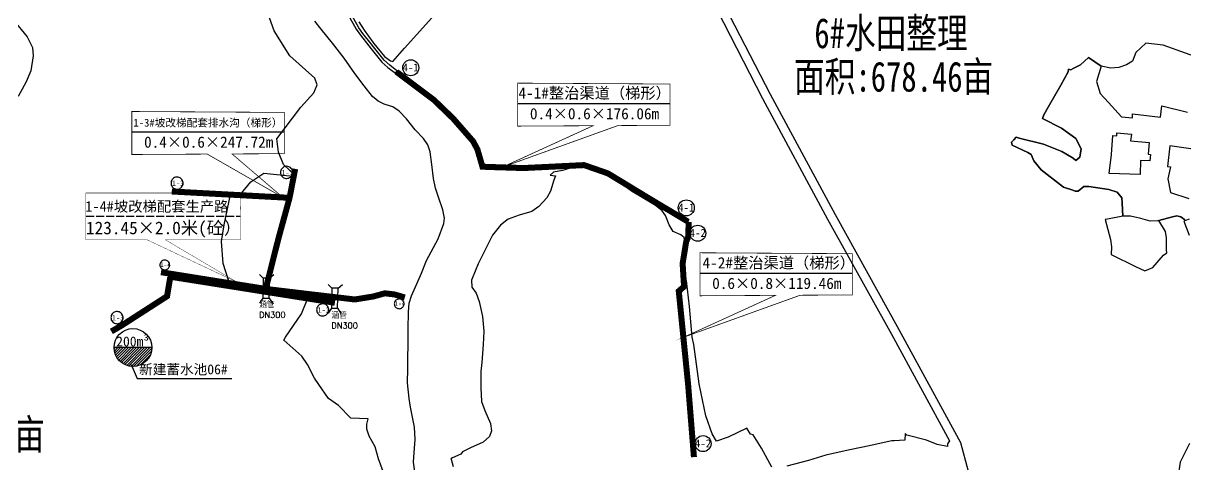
# Model space of a CAD drawing. Header units: millimetres. Extents: x 35444746 to 35449000, y 3482000 to 3488437.
# Drawn here: x 35446541 to 35447122, y 3485121 to 3485341 of the extents above; entities that cross this region are included whole.
import ezdxf
from ezdxf.enums import TextEntityAlignment as Align

# ---------------------------------------------------------------- set-up
doc = ezdxf.new("R2010")
doc.units = ezdxf.units.MM
doc.linetypes.add('X3', pattern=[5, 4, -1])
for name, color, linetype, true_color in [('0202.01坡改梯标注', 7, 'Continuous', 0xffffff), ('0202.02坡改梯', 40, 'Continuous', 0xffbf00), ('0203.02旱地整理', 9, 'Continuous', 0x808080), ('0204.01水田整理标注', 7, 'Continuous', 0xffffff), ('0204.02水田整理', 9, 'Continuous', 0x808080), ('0301.01生产道路工程标注', 6, 'X3', 0xff00ff), ('0401.01渠道工程标注', 4, '732', 0x00ffff), ('0401.02渠道工程', 4, 'X3', 0x00ffff), ('0401.03涵管标注', 4, '732', 0x00ffff), ('0403.01蓄水池标注', 4, '732', 0x00ffff), ('0403.02蓄水池', 6, 'X3', 0xff00ff)]:
    doc.layers.add(name, color=color, linetype=linetype, true_color=true_color)
doc.styles.add('FS', font='rs.shx', dxfattribs={"bigfont": 'fs.shx'})
doc.styles.add('宋体', font='')
doc.styles.get('宋体').set_extended_font_data('SimSun')
doc.linetypes.add('732', pattern='A,9,-0.5,[162,AAA.SHX,S=1,R=0,X=0,Y=0],-0.5', length=10)

msp = doc.modelspace()

# ---------------------------------------------------------------- hatches: boundary and pattern name
at = {"layer": '0403.02蓄水池', "linetype": 'Continuous'}
h = msp.add_hatch(dxfattribs=at)
h.set_pattern_fill('ANSI31', color=5, scale=7.5, style=0)
h.set_pattern_definition([(45, (39327.57225, 261167.9906), (-0.662912607362, 0.662912607362), [])])
h.paths.add_polyline_path([(35446605.296027, 3485179.140061), (35446595.835337, 3485179.140061), (35446586.374647, 3485179.140061, 1)])

# ---------------------------------------------------------------- linework, layer by layer
at = {"layer": '0202.02坡改梯', "color": 40, "linetype": 'ByBlock'}
for points in [[(35446720.847, 3485117.267), (35446718.555, 3485123.5), (35446716.963, 3485129.469), (35446713.89, 3485134.926), (35446712.71, 3485138.388), (35446712.816, 3485140.889), (35446713.355, 3485143.473), (35446704.72786, 3485143.855902), (35446698.571, 3485150.214), (35446693.614, 3485153.652), (35446688.7195, 3485160.63), (35446686.573, 3485163.817), (35446683.175, 3485170.689), (35446680.205, 3485174.804), (35446671.320888, 3485182.756183), (35446672.074, 3485184.298), (35446676.061, 3485190.1045), (35446680.048, 3485195.911), (35446683.345, 3485203.782), (35446662.04968, 3485207.422498), (35446643.139815, 3485209.974233), (35446643.809456, 3485212.359574), (35446640.982611, 3485221.143873), (35446640.174737, 3485232.099204), (35446641.395, 3485240.485), (35446644.533385, 3485255.517048), (35446649.422905, 3485255.492681), (35446654.769736, 3485261.905833), (35446661.269, 3485266.203), (35446677.475611, 3485264.57025), (35446671.122, 3485270.518), (35446668.567, 3485276.777), (35446667.728, 3485283.447), (35446679.821457, 3485299.209091), (35446686.24, 3485306.354), (35446687.986, 3485310.394), (35446686.803, 3485313.628), (35446674.307, 3485324.818), (35446666.479, 3485337.28), (35446659.022428, 3485357.978834)], [(35446536.167948, 3485342.758766), (35446542.932098, 3485334.299218), (35446545.627825, 3485328.985575), (35446546.017243, 3485324.832788), (35446544.827639, 3485317.429753), (35446542.402103, 3485311.93652), (35446538.478406, 3485304.544718)]]:
    msp.add_lwpolyline(points, dxfattribs=at)
at = {"layer": '0203.02旱地整理', "color": 41}
for points in [[(35447123.805, 3485243.24), (35447122.12, 3485242.588), (35447121.905, 3485242.766), (35447121.559, 3485243.022), (35447119.684, 3485244.41), (35447117.713, 3485244.937), (35447115.479, 3485244.35), (35447108.686, 3485242.527), (35447108.189, 3485242.394), (35447104.405, 3485242.245), (35447099.771, 3485243.649), (35447094.619, 3485244.712), (35447091.18, 3485244.819), (35447090.66, 3485244.718), (35447090.327, 3485251.268), (35447090.16, 3485253.847), (35447087.913, 3485256.727), (35447083.792, 3485258.108), (35447073.657, 3485259.501), (35447071.252, 3485259.505), (35447068.327, 3485257.276), (35447066.953, 3485257.279), (35447065.688, 3485257.69), (35447061.114, 3485259.179), (35447049.92, 3485267.833), (35447046.189, 3485272.434), (35447044.82, 3485275.529), (35447043.275, 3485276.563), (35447035.373, 3485280.265), (35447035.032, 3485281.756), (35447036.163, 3485282.957), (35447037.432, 3485284.305), (35447038.88, 3485283.699), (35447051.078, 3485280.719), (35447060.171, 3485277.04), (35447065.876, 3485273.758), (35447067.259, 3485272.65), (35447069.171, 3485274.173), (35447069.862, 3485278.443), (35447067.137, 3485283.572), (35447059.972, 3485288.709), (35447050.585, 3485293.508), (35447051.201, 3485295.376), (35447053.427, 3485299.175), (35447054.083, 3485300.319), (35447059.736, 3485310.168), (35447063.463, 3485316.945), (35447063.557, 3485318.138), (35447064.664, 3485317.903), (35447065.94, 3485318.574), (35447069.514, 3485320.451), (35447073.517, 3485324.008), (35447079.87, 3485319.639), (35447077.582, 3485311.975), (35447079.311, 3485306.056), (35447083.484, 3485301.548), (35447090.021, 3485294.37), (35447095.497, 3485293.972), (35447095.508, 3485295.844), (35447109.476, 3485294.287), (35447110.196, 3485299.845), (35447123.079, 3485296.729)], [(35447123.805, 3485243.24), (35447122.12, 3485242.588), (35447121.905, 3485242.766), (35447121.559, 3485243.022), (35447119.684, 3485244.41), (35447117.713, 3485244.937), (35447115.479, 3485244.35), (35447108.686, 3485242.527), (35447108.189, 3485242.394), (35447104.405, 3485242.245), (35447099.771, 3485243.649), (35447094.619, 3485244.712), (35447091.18, 3485244.819), (35447090.66, 3485244.718), (35447090.327, 3485251.268), (35447090.16, 3485253.847), (35447087.913, 3485256.727), (35447083.792, 3485258.108), (35447073.657, 3485259.501), (35447071.252, 3485259.505), (35447068.327, 3485257.276), (35447066.953, 3485257.279), (35447065.688, 3485257.69), (35447061.114, 3485259.179), (35447049.92, 3485267.833), (35447046.189, 3485272.434), (35447044.82, 3485275.529), (35447043.275, 3485276.563), (35447035.373, 3485280.265), (35447035.032, 3485281.756), (35447036.163, 3485282.957), (35447037.432, 3485284.305), (35447038.88, 3485283.699), (35447051.078, 3485280.719), (35447060.171, 3485277.04), (35447065.876, 3485273.758), (35447067.259, 3485272.65), (35447069.171, 3485274.173), (35447069.862, 3485278.443), (35447067.137, 3485283.572), (35447059.972, 3485288.709), (35447050.585, 3485293.508), (35447051.201, 3485295.376), (35447053.427, 3485299.175), (35447054.083, 3485300.319), (35447059.736, 3485310.168), (35447063.463, 3485316.945), (35447063.557, 3485318.138), (35447064.664, 3485317.903), (35447065.94, 3485318.574), (35447069.514, 3485320.451), (35447073.517, 3485324.008), (35447079.87, 3485319.639), (35447077.582, 3485311.975), (35447079.311, 3485306.056), (35447083.484, 3485301.548), (35447090.021, 3485294.37), (35447095.497, 3485293.972), (35447095.508, 3485295.844), (35447109.476, 3485294.287), (35447110.196, 3485299.845), (35447123.079, 3485296.729)], [(35447124.633, 3485278.453), (35447114.212, 3485279.95), (35447113.11, 3485269.579), (35447114.557, 3485269.399), (35447113.158, 3485263.445), (35447114.53, 3485256.521), (35447123.634, 3485253.607)], [(35447124.633, 3485278.453), (35447114.212, 3485279.95), (35447113.11, 3485269.579), (35447114.557, 3485269.399), (35447113.158, 3485263.445), (35447114.53, 3485256.521), (35447123.634, 3485253.607)]]:
    msp.add_lwpolyline(points, dxfattribs=at)
msp.add_lwpolyline([(35447085.755, 3485285.05), (35447087.632, 3485284.868), (35447087.726, 3485286.319), (35447095.062, 3485285.676), (35447094.615, 3485282.436), (35447103.936, 3485281.509), (35447103.389, 3485275.712), (35447104.582, 3485275.62), (35447104.221, 3485272.381), (35447099.616, 3485272.494), (35447099.435, 3485265.645), (35447083.827, 3485266.125), (35447085.049, 3485275.569)], close=True, dxfattribs=at)
msp.add_lwpolyline([(35447085.755, 3485285.05), (35447087.632, 3485284.868), (35447087.726, 3485286.319), (35447095.062, 3485285.676), (35447094.615, 3485282.436), (35447103.936, 3485281.509), (35447103.389, 3485275.712), (35447104.582, 3485275.62), (35447104.221, 3485272.381), (35447099.616, 3485272.494), (35447099.435, 3485265.645), (35447083.827, 3485266.125), (35447085.049, 3485275.569)], close=True, dxfattribs=at)
at = {"layer": '0204.02水田整理', "color": 51}
for points in [[(35446703.503, 3485345.267), (35446707.429, 3485338.134), (35446709.571, 3485335.172), (35446713.757, 3485329.815), (35446714.885, 3485328.374), (35446720.288, 3485321.748), (35446723.222, 3485319.014), (35446727.011, 3485316.125), (35446727.403, 3485316.639), (35446727.92, 3485317.317), (35446727.009, 3485318.011), (35446724.192, 3485320.16), (35446721.384, 3485322.776), (35446716.053, 3485329.314), (35446714.891, 3485330.799), (35446710.771, 3485336.07), (35446708.701, 3485338.933), (35446704.624, 3485346.341)], [(35446887.866247, 3485347.65679), (35446910.628941, 3485303.529306), (35446943.134335, 3485243.3184), (35446975.017243, 3485185.756516), (35447004.026071, 3485132.581628), (35447003.007, 3485131.076), (35447002.99, 3485129.683), (35446997.893, 3485130.762), (35446992.615, 3485132.88), (35446982.73, 3485135.366), (35446981.953, 3485136.152), (35446981.772, 3485132.875), (35446976.448, 3485132.55), (35446975.25, 3485132.477), (35446965.326, 3485130.271), (35446960.75, 3485129.332), (35446953.39, 3485127.823), (35446942.31, 3485125.368), (35446933.515, 3485122.629), (35446922.796, 3485119.816)], [(35447013.497179, 3485117.182694), (35447009.693603, 3485131.521088), (35446978.932184, 3485187.90858), (35446947.054023, 3485245.461894), (35446914.580023, 3485305.614646), (35446891.817579, 3485349.741647)], [(35446736.75, 3485117.052), (35446736.097, 3485121.808), (35446736.379, 3485126.725), (35446736.863, 3485133.197), (35446736.568, 3485139.33), (35446734.662, 3485149.275), (35446734.007, 3485153.597), (35446733.137, 3485161.561), (35446733.282, 3485168.729), (35446733.335, 3485175.298), (35446733.366, 3485179.179), (35446733.353, 3485188.248), (35446733.51, 3485196.97), (35446733.978, 3485201.371), (35446735.129, 3485204.903), (35446738.472, 3485212.476), (35446740.025, 3485216.311), (35446742.602, 3485222.677), (35446748.483, 3485233.438), (35446751.205, 3485241.161), (35446751.659, 3485243.837), (35446750.828, 3485247.993), (35446748.546, 3485254.322), (35446747.026, 3485258.83), (35446746.027, 3485263.506), (35446745.219, 3485270.515), (35446744.455, 3485276.907), (35446743.273, 3485280.373), (35446741.138, 3485283.5), (35446736.94, 3485287.854), (35446732.564, 3485293.451), (35446728.939, 3485297.258), (35446725.822, 3485299.33), (35446721.998, 3485300.505), (35446721.483, 3485300.663), (35446718.468, 3485302.182), (35446717.467, 3485303.006), (35446715.613, 3485304.532), (35446711.506, 3485309.871), (35446706.817, 3485316.042), (35446701.375, 3485323.74), (35446695.673, 3485331.183), (35446689.879, 3485338.128), (35446686.727, 3485342.16)], [(35446708.68, 3485341.829), (35446711.428, 3485337.716), (35446715.841, 3485331.622), (35446716.227, 3485331.091), (35446721.633, 3485324.461), (35446724.562, 3485322.358), (35446725.686, 3485322.089), (35446731.632, 3485328.626), (35446745.235, 3485343.804)], [(35447128.118, 3485324.07), (35447122.058, 3485326.131), (35447110.836, 3485330.144), (35447102.182, 3485331.23), (35447097.245, 3485326.464), (35447095.614, 3485322.165), (35447092.559, 3485320.407), (35447088.745, 3485318.993), (35447084.769, 3485318.764), (35447079.87, 3485319.639), (35447073.517, 3485324.008), (35447069.514, 3485320.451), (35447065.94, 3485318.574), (35447064.664, 3485317.903), (35447063.557, 3485318.138), (35447063.463, 3485316.945), (35447059.736, 3485310.168), (35447054.083, 3485300.319), (35447053.427, 3485299.175), (35447051.201, 3485295.376), (35447050.585, 3485293.508), (35447059.972, 3485288.709), (35447067.137, 3485283.572), (35447069.862, 3485278.443), (35447069.171, 3485274.173), (35447067.259, 3485272.65), (35447065.876, 3485273.758), (35447060.171, 3485277.04), (35447051.078, 3485280.719), (35447038.88, 3485283.699), (35447037.432, 3485284.305), (35447036.163, 3485282.957), (35447035.032, 3485281.756), (35447035.373, 3485280.265), (35447043.275, 3485276.563), (35447044.82, 3485275.529), (35447046.189, 3485272.434), (35447049.92, 3485267.833), (35447061.114, 3485259.179), (35447065.688, 3485257.69), (35447066.953, 3485257.279), (35447068.327, 3485257.276), (35447071.252, 3485259.505), (35447073.657, 3485259.501), (35447083.792, 3485258.108), (35447087.913, 3485256.727), (35447090.16, 3485253.847), (35447090.327, 3485251.268), (35447090.66, 3485244.718), (35447083.002, 3485243.236), (35447081.894, 3485243.074), (35447084.58, 3485233.107), (35447085.126, 3485229.37), (35447084.883, 3485225.56), (35447097.087, 3485219.629), (35447101.631, 3485217.433), (35447105.668, 3485219.073), (35447111.027, 3485225.287), (35447112.647, 3485226.379), (35447112.572, 3485228.009), (35447112.582, 3485229.728), (35447112.521, 3485233.856), (35447112.025, 3485237.04), (35447108.686, 3485242.527), (35447115.479, 3485244.35), (35447117.713, 3485244.937), (35447119.684, 3485244.41), (35447121.559, 3485243.022), (35447121.905, 3485242.766), (35447122.12, 3485242.588), (35447121.241, 3485242.249), (35447123.955, 3485235.231)], [(35446915.241, 3485119.421), (35446910.035, 3485128.853), (35446905.893, 3485135.492), (35446904.541, 3485135.829), (35446902.696, 3485138.835), (35446893.446, 3485134.28), (35446887.517, 3485132.315), (35446885.358, 3485135.977), (35446882.283, 3485145.041), (35446878.892, 3485160.953), (35446876.199, 3485180.626), (35446875.351, 3485184.367), (35446874.045, 3485199.58), (35446872.652, 3485212.548), (35446871.133, 3485212.446), (35446870.585, 3485216.151), (35446870.64, 3485223.003), (35446871.782, 3485231.998), (35446871.481, 3485234.047), (35446869.7, 3485235.414), (35446865.985, 3485237.178), (35446863.874, 3485240.367), (35446862.004, 3485245.065), (35446860.376, 3485247.506), (35446857.016, 3485250.134), (35446851.321, 3485253.649), (35446845.021, 3485257.255), (35446837.608, 3485262.691), (35446831.14, 3485267.079), (35446825.871, 3485269.636), (35446820.329, 3485270.461), (35446816.505, 3485269.452), (35446810.594, 3485267.592), (35446806.071, 3485266.741), (35446804.439, 3485265.197), (35446807.139, 3485264.849), (35446806.173, 3485262.693), (35446804.652, 3485257.316), (35446802.675, 3485253.9), (35446798.781, 3485249.547), (35446795.2, 3485247.144), (35446788.985, 3485245.244), (35446783.385, 3485243.195), (35446782.763, 3485242.712), (35446779.625, 3485240.271), (35446775.645, 3485235.227), (35446768.493, 3485220.865), (35446765.45, 3485213.615), (35446765.101, 3485212.785), (35446765.247, 3485209.31), (35446767.367, 3485206.313), (35446768.982, 3485202.046), (35446770.626, 3485194.701), (35446771.174, 3485187.226), (35446770.947, 3485180.713), (35446770.266, 3485171.684), (35446769.795, 3485167.084), (35446769.79, 3485166.446), (35446769.728, 3485158.919), (35446770.108, 3485152.14), (35446771.809, 3485147.609), (35446774.623, 3485141.158), (35446775.028, 3485137.593), (35446774.05, 3485134.735), (35446770.899, 3485131.894), (35446764.636, 3485129.006), (35446760.619, 3485126.951), (35446759.827, 3485125.827), (35446755.599, 3485123.942), (35446754.795, 3485123.584), (35446754.861, 3485123.34), (35446755.868, 3485119.662)], [(35447123.974, 3485131.117), (35447119.309, 3485121.827), (35447118.236, 3485114.251), (35447118.4, 3485109.431), (35447121.932, 3485106.416), (35447127.459, 3485097.893)]]:
    msp.add_lwpolyline(points, dxfattribs=at)
at = {"layer": '0301.01生产道路工程标注'}
msp.add_line((35446572.406081, 3485244.764825, 567.729678), (35446649.654547, 3485244.784852, 567.729678), dxfattribs=at)
at = {"layer": '0301.01生产道路工程标注', "const_width": 0.18, "elevation": 567.729678, "flags": 128}
msp.add_lwpolyline([(35446649.746543, 3485256.342153), (35446649.746543, 3485256.342153), (35446649.746543, 3485256.342153), (35446572.312088, 3485256.342153), (35446572.312088, 3485239.804422), (35446572.312088, 3485239.804422), (35446572.312088, 3485237.36788), (35446572.312088, 3485232.886779), (35446583.01407, 3485232.886779), (35446586.473728, 3485232.886779), (35446586.473728, 3485232.886779), (35446591.394138, 3485232.976703), (35446602.819062, 3485232.981922), (35446648.074106, 3485211.678792), (35446611.976962, 3485232.986106), (35446631.774205, 3485232.995149), (35446649.560554, 3485232.976581), (35446649.746543, 3485256.342153)], close=True, dxfattribs=at)
at = {"layer": '0301.01生产道路工程标注', "linetype": 'Continuous'}
for points in [[(35446612.944455, 3485218.305707), (35446613.25634, 3485218.522404), (35446613.536945, 3485218.793592), (35446613.770415, 3485219.10628), (35446613.950702, 3485219.45237), (35446614.073137, 3485219.822898), (35446614.134551, 3485220.208268), (35446614.133351, 3485220.598499), (35446614.06957, 3485220.983484), (35446613.944858, 3485221.353253), (35446613.762446, 3485221.698228), (35446613.52706, 3485222.009474), (35446613.244793, 3485222.278932), (35446612.922958, 3485222.499622), (35446612.569889, 3485222.665827), (35446612.194731, 3485222.773244), (35446611.807201, 3485222.81909), (35446611.417334, 3485222.802178), (35446611.03523, 3485222.722947), (35446610.670783, 3485222.583448), (35446610.333432, 3485222.387293), (35446610.031916, 3485222.139564), (35446609.774043, 3485221.846677), (35446609.566492, 3485221.516216), (35446609.414638, 3485221.156742), (35446609.322414, 3485220.777563), (35446609.292209, 3485220.3885), (35446609.324805, 3485219.999631), (35446609.419359, 3485219.621026), (35446609.57342, 3485219.262492), (35446609.782998, 3485218.933314), (35446610.042668, 3485218.642017), (35446610.345702, 3485218.396147), (35446610.684251, 3485218.20207), (35446611.049549, 3485218.064813), (35446611.432134, 3485217.987933), (35446611.822096, 3485217.973418), (35446612.209338, 3485218.021646), (35446612.583828, 3485218.131368), (35446612.926435, 3485218.295229)], [(35446730.155588, 3485198.877119), (35446730.467474, 3485199.093817), (35446730.748078, 3485199.365004), (35446730.981548, 3485199.677692), (35446731.161835, 3485200.023782), (35446731.284271, 3485200.39431), (35446731.345684, 3485200.779681), (35446731.344484, 3485201.169911), (35446731.280703, 3485201.554896), (35446731.155992, 3485201.924666), (35446730.97358, 3485202.26964), (35446730.738193, 3485202.580887), (35446730.455927, 3485202.850344), (35446730.134091, 3485203.071034), (35446729.781022, 3485203.237239), (35446729.405864, 3485203.344656), (35446729.018334, 3485203.390502), (35446728.628468, 3485203.373591), (35446728.246363, 3485203.294359), (35446727.881916, 3485203.15486), (35446727.544566, 3485202.958705), (35446727.24305, 3485202.710976), (35446726.985177, 3485202.418089), (35446726.777625, 3485202.087628), (35446726.625771, 3485201.728154), (35446726.533547, 3485201.348975), (35446726.503342, 3485200.959912), (35446726.535939, 3485200.571043), (35446726.630492, 3485200.192439), (35446726.784553, 3485199.833905), (35446726.994132, 3485199.504726), (35446727.253801, 3485199.213429), (35446727.556835, 3485198.967559), (35446727.895384, 3485198.773482), (35446728.260682, 3485198.636226), (35446728.643267, 3485198.559345), (35446729.03323, 3485198.54483), (35446729.420471, 3485198.593059), (35446729.794961, 3485198.70278), (35446730.137569, 3485198.866642)]]:
    msp.add_lwpolyline(points, dxfattribs=at)
at = {"layer": '0301.01生产道路工程标注', "linetype": 'Continuous', "const_width": 3, "elevation": 567.729678, "flags": 128}
msp.add_lwpolyline([(35446609.851713, 3485216.76771), (35446662.188067, 3485208.413068), (35446684.334598, 3485205.758086), (35446706.780291, 3485203.144098), (35446715.977326, 3485204.632143), (35446721.787575, 3485206.21889), (35446726.60631, 3485205.652424), (35446731.749041, 3485204.15535)], dxfattribs=at)
at = {"layer": '0401.01渠道工程标注'}
for p, q in [((35446788.15468, 3485301.009637, 739.776525), (35446864.362696, 3485301.029394, 739.776525)), ((35446595.264867, 3485286.8323, 756.183525), (35446671.472884, 3485286.852057, 756.183525)), ((35446879.288085, 3485216.246422, 741.923525), (35446955.496101, 3485216.266179, 741.923525))]:
    msp.add_line(p, q, dxfattribs=at)
at = {"layer": '0401.01渠道工程标注', "linetype": 'Continuous', "const_width": 0.37679, "flags": 128}
for points, elevation in [([(35446864.362696, 3485290.176353), (35446838.279124, 3485290.026487), (35446780.263919, 3485269.141374), (35446825.882395, 3485289.955261), (35446788.15468, 3485289.738493), (35446788.15468, 3485311.233508), (35446864.362696, 3485310.772925)], 561.231), ([(35446671.472884, 3485275.999016), (35446645.389311, 3485275.849151), (35446670.82012, 3485254.102799), (35446632.992583, 3485275.777924), (35446595.264867, 3485275.561156), (35446595.264867, 3485297.056171), (35446671.472884, 3485296.595588)], 577.638), ([(35446955.496101, 3485205.413138), (35446929.412529, 3485205.263272), (35446871.397324, 3485184.378159), (35446917.015801, 3485205.192046), (35446879.288085, 3485204.975278), (35446879.288085, 3485226.470293), (35446955.496101, 3485226.00971)], 563.378)]:
    msp.add_lwpolyline(points, close=True, dxfattribs=dict(at, elevation=elevation))
at = {"layer": '0401.01渠道工程标注', "linetype": 'Continuous', "elevation": 80518.069}
for points in [[(35446674.174614, 3485264.028626), (35446674.564471, 3485264.299497), (35446674.915227, 3485264.638482), (35446675.207064, 3485265.029342), (35446675.432423, 3485265.461954), (35446675.585468, 3485265.925114), (35446675.662235, 3485266.406827), (35446675.660735, 3485266.894616), (35446675.581008, 3485267.375847), (35446675.425119, 3485267.838059), (35446675.197104, 3485268.269277), (35446674.902871, 3485268.658335), (35446674.550038, 3485268.995157), (35446674.147743, 3485269.271019), (35446673.706407, 3485269.478776), (35446673.237459, 3485269.613047), (35446672.753047, 3485269.670355), (35446672.265714, 3485269.649215), (35446671.788083, 3485269.550175), (35446671.332525, 3485269.375802), (35446670.910836, 3485269.130608), (35446670.533942, 3485268.820947), (35446670.2116, 3485268.454838), (35446669.952161, 3485268.041762), (35446669.762343, 3485267.592419), (35446669.647063, 3485267.118446), (35446669.609307, 3485266.632117), (35446669.650053, 3485266.146031), (35446669.768244, 3485265.672775), (35446669.960821, 3485265.224608), (35446670.222794, 3485264.813134), (35446670.547381, 3485264.449013), (35446670.926173, 3485264.141675), (35446671.34936, 3485263.89908), (35446671.805982, 3485263.727509), (35446672.284213, 3485263.631408), (35446672.771666, 3485263.613265), (35446673.255718, 3485263.67355), (35446673.723831, 3485263.810702), (35446674.15209, 3485264.015529)], [(35446619.426043, 3485258.669802), (35446619.8159, 3485258.940674), (35446620.166656, 3485259.279659), (35446620.458493, 3485259.670518), (35446620.683852, 3485260.103131), (35446620.836897, 3485260.566291), (35446620.913664, 3485261.048004), (35446620.912164, 3485261.535792), (35446620.832437, 3485262.017024), (35446620.676548, 3485262.479235), (35446620.448533, 3485262.910454), (35446620.1543, 3485263.299512), (35446619.801467, 3485263.636334), (35446619.399172, 3485263.912195), (35446618.957836, 3485264.119952), (35446618.488888, 3485264.254223), (35446618.004476, 3485264.311531), (35446617.517143, 3485264.290392), (35446617.039512, 3485264.191352), (35446616.583954, 3485264.016978), (35446616.162265, 3485263.771785), (35446615.785371, 3485263.462123), (35446615.463029, 3485263.096014), (35446615.20359, 3485262.682939), (35446615.013772, 3485262.233596), (35446614.898493, 3485261.759622), (35446614.860736, 3485261.273294), (35446614.901482, 3485260.787207), (35446615.019673, 3485260.313951), (35446615.21225, 3485259.865784), (35446615.474223, 3485259.454311), (35446615.79881, 3485259.09019), (35446616.177602, 3485258.782852), (35446616.600789, 3485258.540256), (35446617.057411, 3485258.368685), (35446617.535642, 3485258.272584), (35446618.023095, 3485258.254441), (35446618.507147, 3485258.314727), (35446618.97526, 3485258.451878), (35446619.403519, 3485258.656705)], [(35446692.241168, 3485195.322652), (35446692.631025, 3485195.593524), (35446692.98178, 3485195.932509), (35446693.273617, 3485196.323368), (35446693.498976, 3485196.755981), (35446693.652021, 3485197.219141), (35446693.728788, 3485197.700854), (35446693.727288, 3485198.188642), (35446693.647562, 3485198.669874), (35446693.491672, 3485199.132085), (35446693.263657, 3485199.563304), (35446692.969424, 3485199.952362), (35446692.616591, 3485200.289184), (35446692.214297, 3485200.565046), (35446691.77296, 3485200.772802), (35446691.304013, 3485200.907073), (35446690.8196, 3485200.964381), (35446690.332267, 3485200.943242), (35446689.854636, 3485200.844202), (35446689.399078, 3485200.669828), (35446688.97739, 3485200.424635), (35446688.600495, 3485200.114973), (35446688.278153, 3485199.748864), (35446688.018714, 3485199.335789), (35446687.828897, 3485198.886446), (35446687.713617, 3485198.412472), (35446687.67586, 3485197.926144), (35446687.716606, 3485197.440057), (35446687.834798, 3485196.966801), (35446688.027374, 3485196.518634), (35446688.289347, 3485196.107161), (35446688.613934, 3485195.74304), (35446688.992726, 3485195.435702), (35446689.415913, 3485195.193106), (35446689.872535, 3485195.021535), (35446690.350766, 3485194.925434), (35446690.83822, 3485194.907291), (35446691.322271, 3485194.967577), (35446691.790384, 3485195.104728), (35446692.218643, 3485195.309555)], [(35446589.406003, 3485191.4591), (35446589.79586, 3485191.729971), (35446590.146616, 3485192.068956), (35446590.438453, 3485192.459816), (35446590.663812, 3485192.892428), (35446590.816856, 3485193.355588), (35446590.893623, 3485193.837301), (35446590.892123, 3485194.32509), (35446590.812397, 3485194.806321), (35446590.656507, 3485195.268533), (35446590.428492, 3485195.699751), (35446590.134259, 3485196.088809), (35446589.781426, 3485196.425631), (35446589.379132, 3485196.701493), (35446588.937795, 3485196.90925), (35446588.468848, 3485197.043521), (35446587.984435, 3485197.100829), (35446587.497102, 3485197.079689), (35446587.019472, 3485196.980649), (35446586.563913, 3485196.806276), (35446586.142225, 3485196.561082), (35446585.76533, 3485196.251421), (35446585.442988, 3485195.885312), (35446585.183549, 3485195.472236), (35446584.993732, 3485195.022893), (35446584.878452, 3485194.54892), (35446584.840696, 3485194.062591), (35446584.881441, 3485193.576505), (35446584.999633, 3485193.103249), (35446585.192209, 3485192.655082), (35446585.454182, 3485192.243608), (35446585.778769, 3485191.879487), (35446586.157561, 3485191.572149), (35446586.580748, 3485191.329554), (35446587.03737, 3485191.157983), (35446587.515601, 3485191.061882), (35446588.003055, 3485191.043739), (35446588.487106, 3485191.104024), (35446588.955219, 3485191.241176), (35446589.383478, 3485191.446003)]]:
    msp.add_lwpolyline(points, dxfattribs=at)
at = {"layer": '0401.01渠道工程标注', "ltscale": 2}
for centre in [(35446734.707853, 3485318.91733), (35446872.47164, 3485248.909443), (35446878.198626, 3485236.239836), (35446880.855811, 3485131.104442)]:
    msp.add_circle(centre, 4, dxfattribs=at)
at = {"layer": '0401.02渠道工程', "linetype": 'Continuous', "const_width": 3, "flags": 128}
for points, elevation in [([(35446727.585346, 3485316.878157), (35446746.227572, 3485302.896403), (35446755.865579, 3485293.593699), (35446765.865871, 3485282.175704), (35446768.054127, 3485278.129169), (35446770.544444, 3485269.457779), (35446791.010347, 3485268.791538), (35446821.360662, 3485270.273859), (35446833.284412, 3485266.127118), (35446852.687953, 3485254.356849), (35446873.331398, 3485242.005577), (35446873.638439, 3485241.895854)], 561.231), ([(35446676.95136, 3485268.394455), (35446674.103129, 3485253.812103), (35446668.560699, 3485233.572385), (35446661.854757, 3485207.013193)], 567.729678), ([(35446674.126322, 3485253.924922), (35446615.253866, 3485257.092311)], 567.729678), ([(35446873.638439, 3485241.895854), (35446873.466601, 3485234.461084), (35446872.425443, 3485232.07621), (35446870.638172, 3485221.098605), (35446871.359358, 3485209.596768), (35446868.703901, 3485207.298191), (35446873.431387, 3485160.011478), (35446876.294043, 3485124.384734)], 567.729678), ([(35446585.03953, 3485187.167103), (35446590.044243, 3485190.048901), (35446612.894417, 3485204.762152), (35446614.346274, 3485213.435636), (35446615.519365, 3485214.344285), (35446696.800923, 3485201.484082)], 567.729678)]:
    msp.add_lwpolyline(points, dxfattribs=dict(at, elevation=elevation))
at = {"layer": '0401.03涵管标注', "color": 4, "linetype": 'Continuous'}
for p, q in [((35446661.011667, 3485213.812593), (35446659.182172, 3485215.548221)), ((35446661.011667, 3485213.812593), (35446660.832465, 3485203.78054)), ((35446664.095441, 3485213.757507), (35446661.011667, 3485213.812593)), ((35446661.011667, 3485213.812593), (35446661.011667, 3485213.812593)), ((35446663.916238, 3485203.725455), (35446664.095441, 3485213.757507)), ((35446664.095441, 3485213.757507), (35446666.293952, 3485215.662822)), ((35446695.269495, 3485208.833965), (35446693.44, 3485210.569593)), ((35446695.269495, 3485208.833965), (35446695.090292, 3485198.801912)), ((35446698.353268, 3485208.778879), (35446695.269495, 3485208.833965)), ((35446695.269495, 3485208.833965), (35446695.269495, 3485208.833965)), ((35446698.174066, 3485198.746827), (35446698.353268, 3485208.778879)), ((35446698.353268, 3485208.778879), (35446700.551779, 3485210.684194)), ((35446660.832465, 3485203.78054), (35446659.139625, 3485201.29058)), ((35446660.832465, 3485203.78054), (35446663.916238, 3485203.725455)), ((35446663.916238, 3485203.725455), (35446665.563675, 3485201.066353)), ((35446695.090292, 3485198.801912), (35446693.397452, 3485196.311952)), ((35446695.090292, 3485198.801912), (35446698.174066, 3485198.746827)), ((35446698.174066, 3485198.746827), (35446699.821503, 3485196.087725))]:
    msp.add_line(p, q, dxfattribs=at)
at = {"layer": '0403.01蓄水池标注', "linetype": 'Continuous', "flags": 128}
msp.add_lwpolyline([(35446594.897741, 3485170.704123), (35446597.98466, 3485163.630113), (35446645.2738, 3485163.630113)], dxfattribs=at)
at = {"layer": '0403.02蓄水池', "color": 5, "linetype": 'Continuous'}
msp.add_lwpolyline([(35446605.296027, 3485179.140061), (35446595.835337, 3485179.140061), (35446586.374647, 3485179.140061)], dxfattribs=at)
msp.add_circle((35446595.835337, 3485179.140061), 9.46069, dxfattribs=at)

# ---------------------------------------------------------------- texts
at = {"layer": '0202.01坡改梯标注', "color": 40, "linetype": 'ByBlock', "style": '宋体', "width": 0.75}
msp.add_text('面积:242.30亩', height=15, dxfattribs=at).set_placement((35446502.038324, 3485136.087739, -2194.753), align=Align.MIDDLE)
at = {"layer": '0204.01水田整理标注', "color": 51, "style": '宋体', "width": 0.75}
for s, p in [('6#水田整理', (35446974.84322, 3485336.488646, -1617.601232)), ('面积:678.46亩', (35446976.139033, 3485314.810579, -1617.601232))]:
    msp.add_text(s, height=15, dxfattribs=at).set_placement(p, align=Align.MIDDLE)
at = {"layer": '0301.01生产道路工程标注', "color": 0, "style": '宋体'}
for s, height, p in [('1-4#坡改梯配套生产路', 5.25, (35446572.023524, 3485247.015543, 965.15196)), ('123.45×2.0米(砼）', 6.33542188, (35446572.361709, 3485235.734279, 965.15196))]:
    msp.add_text(s, height=height, dxfattribs=at).set_placement(p)
at = {"layer": '0301.01生产道路工程标注', "char_height": 2.3, "width": 0.256, "attachment_point": 1, "style": '宋体'}
for insert in [(35446609.397164, 3485221.73885), (35446726.608297, 3485202.310263)]:
    msp.add_mtext('1-4', dxfattribs=dict(at, insert=insert))
at = {"layer": '0401.01渠道工程标注', "color": 0, "lineweight": -3, "style": '宋体'}
for s, p in [('4-1', (35446730.614405, 3485317.061967)), ('4-1', (35446868.378191, 3485247.054081)), ('4-2', (35446874.105177, 3485234.384474)), ('4-2', (35446876.762362, 3485129.249079))]:
    msp.add_text(s, height=4, dxfattribs=at).set_placement(p)
at = {"layer": '0401.01渠道工程标注', "color": 0, "style": '宋体'}
for s, height, p in [('4-1#整治渠道（梯形）', 5.5878421, (35446788.584284, 3485303.476581, 908.949782)), ('0.4×0.6×176.06m', 5.5878421, (35446794.291453, 3485293.155886, 908.949782)), ('1-3#坡改梯配套排水沟（梯形）', 3.9, (35446596.098237, 3485289.491738, 925.356782)), ('0.4×0.6×247.72m', 5.5878421, (35446601.40164, 3485278.978549, 925.356782)), ('4-2#整治渠道（梯形）', 5.5878421, (35446880.613012, 3485218.678023, 911.096782)), ('0.6×0.8×119.46m', 5.5878421, (35446885.424858, 3485208.392671, 911.096782))]:
    msp.add_text(s, height=height, dxfattribs=at).set_placement(p)
at = {"layer": '0401.01渠道工程标注', "char_height": 2.72, "width": 0.10915557, "attachment_point": 1, "style": '宋体'}
for insert in [(35446670.084258, 3485267.933145, 80518.069), (35446615.335687, 3485262.574322, 80518.069), (35446585.315646, 3485195.363619, 80518.069), (35446688.150811, 3485199.227172, 80518.069)]:
    msp.add_mtext('1-3', dxfattribs=dict(at, insert=insert))
at = {"layer": '0401.03涵管标注', "color": 0, "linetype": 'Continuous', "char_height": 3, "width": 16, "attachment_point": 1, "style": 'FS'}
for insert in [(35446658.881108, 3485201.963095), (35446695.029777, 3485196.601965)]:
    msp.add_mtext('涵管DN300', dxfattribs=dict(at, insert=insert))
at = {"layer": '0403.01蓄水池标注', "color": 5, "linetype": 'Continuous', "style": '宋体'}
msp.add_text('200m³', height=5, dxfattribs=at).set_placement((35446587.451927, 3485179.656642, 1932))
at = {"layer": '0403.01蓄水池标注', "linetype": 'Continuous', "style": '宋体'}
msp.add_text('新建蓄水池06#', height=5, dxfattribs=at).set_placement((35446598.899877, 3485165.736342, 5792))

doc.saveas('drawing.dxf')
